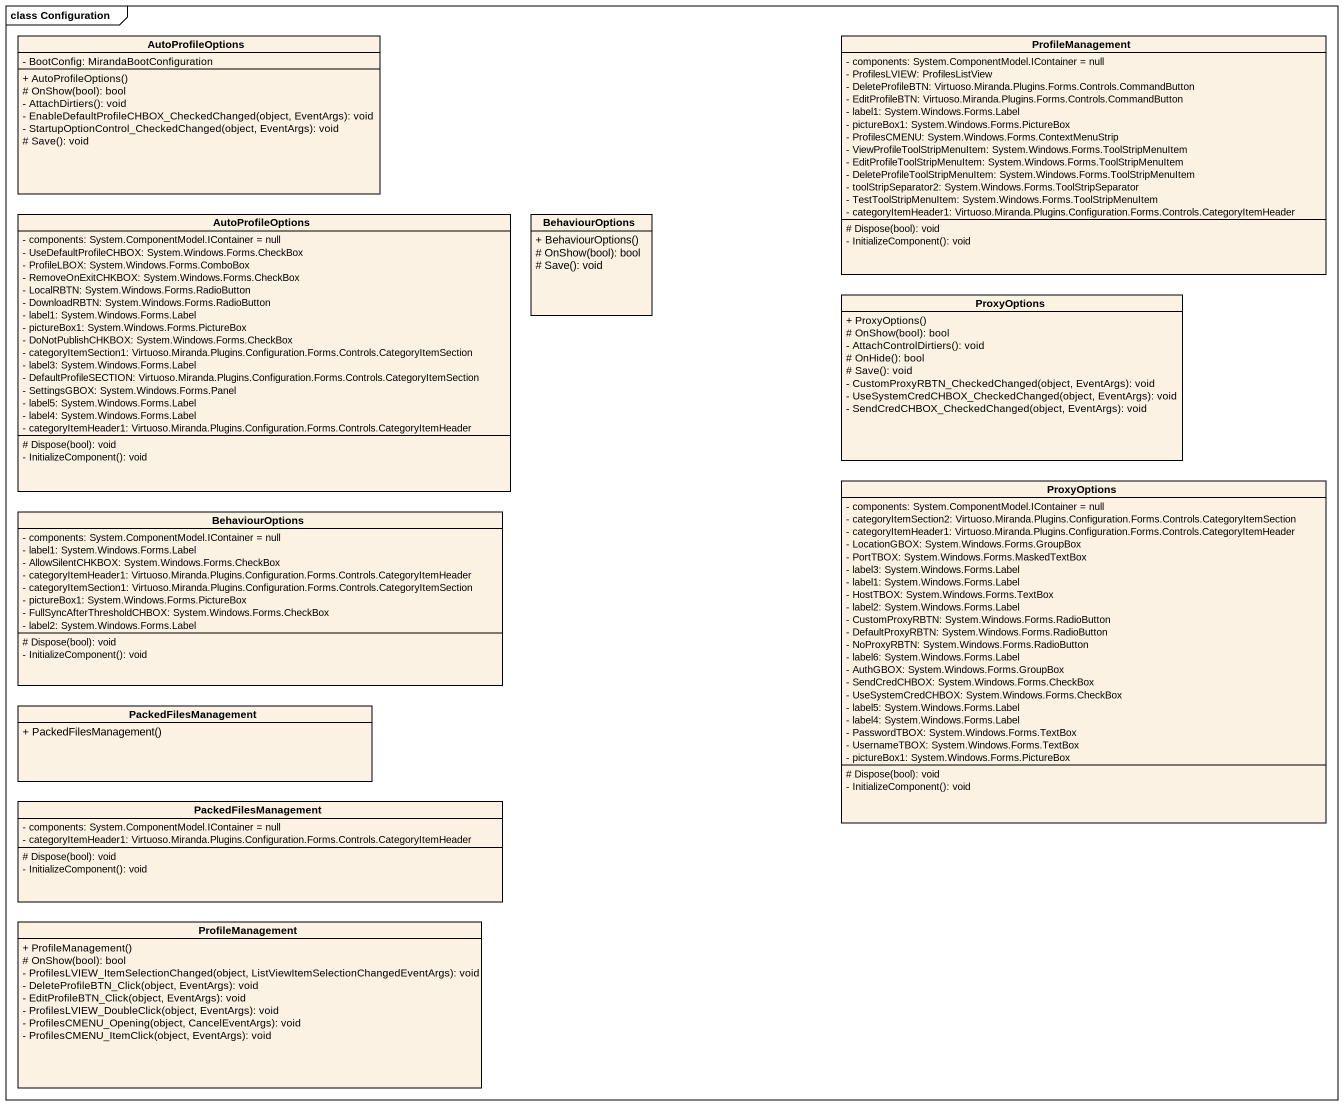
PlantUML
@startuml
mainframe class Configuration
hide circle
hide empty members
skinparam classAttributeIconSize 0
class AutoProfileOptions {
  - BootConfig: MirandaBootConfiguration
  + AutoProfileOptions()
  # OnShow(bool): bool
  - AttachDirtiers(): void
  - EnableDefaultProfileCHBOX_CheckedChanged(object, EventArgs): void
  - StartupOptionControl_CheckedChanged(object, EventArgs): void
  # Save(): void
}
class ProfileManagement {
  - components: System.ComponentModel.IContainer = null
  - ProfilesLVIEW: ProfilesListView
  - DeleteProfileBTN: Virtuoso.Miranda.Plugins.Forms.Controls.CommandButton
  - EditProfileBTN: Virtuoso.Miranda.Plugins.Forms.Controls.CommandButton
  - label1: System.Windows.Forms.Label
  - pictureBox1: System.Windows.Forms.PictureBox
  - ProfilesCMENU: System.Windows.Forms.ContextMenuStrip
  - ViewProfileToolStripMenuItem: System.Windows.Forms.ToolStripMenuItem
  - EditProfileToolStripMenuItem: System.Windows.Forms.ToolStripMenuItem
  - DeleteProfileToolStripMenuItem: System.Windows.Forms.ToolStripMenuItem
  - toolStripSeparator2: System.Windows.Forms.ToolStripSeparator
  - TestToolStripMenuItem: System.Windows.Forms.ToolStripMenuItem
  - categoryItemHeader1: Virtuoso.Miranda.Plugins.Configuration.Forms.Controls.CategoryItemHeader
  # Dispose(bool): void
  - InitializeComponent(): void
}
class "AutoProfileOptions" as AutoProfileOptions_2 {
  - components: System.ComponentModel.IContainer = null
  - UseDefaultProfileCHBOX: System.Windows.Forms.CheckBox
  - ProfileLBOX: System.Windows.Forms.ComboBox
  - RemoveOnExitCHKBOX: System.Windows.Forms.CheckBox
  - LocalRBTN: System.Windows.Forms.RadioButton
  - DownloadRBTN: System.Windows.Forms.RadioButton
  - label1: System.Windows.Forms.Label
  - pictureBox1: System.Windows.Forms.PictureBox
  - DoNotPublishCHKBOX: System.Windows.Forms.CheckBox
  - categoryItemSection1: Virtuoso.Miranda.Plugins.Configuration.Forms.Controls.CategoryItemSection
  - label3: System.Windows.Forms.Label
  - DefaultProfileSECTION: Virtuoso.Miranda.Plugins.Configuration.Forms.Controls.CategoryItemSection
  - SettingsGBOX: System.Windows.Forms.Panel
  - label5: System.Windows.Forms.Label
  - label4: System.Windows.Forms.Label
  - categoryItemHeader1: Virtuoso.Miranda.Plugins.Configuration.Forms.Controls.CategoryItemHeader
  # Dispose(bool): void
  - InitializeComponent(): void
}
class BehaviourOptions {
  + BehaviourOptions()
  # OnShow(bool): bool
  # Save(): void
}
class ProxyOptions {
  + ProxyOptions()
  # OnShow(bool): bool
  - AttachControlDirtiers(): void
  # OnHide(): bool
  # Save(): void
  - CustomProxyRBTN_CheckedChanged(object, EventArgs): void
  - UseSystemCredCHBOX_CheckedChanged(object, EventArgs): void
  - SendCredCHBOX_CheckedChanged(object, EventArgs): void
}
class "ProxyOptions" as ProxyOptions_2 {
  - components: System.ComponentModel.IContainer = null
  - categoryItemSection2: Virtuoso.Miranda.Plugins.Configuration.Forms.Controls.CategoryItemSection
  - categoryItemHeader1: Virtuoso.Miranda.Plugins.Configuration.Forms.Controls.CategoryItemHeader
  - LocationGBOX: System.Windows.Forms.GroupBox
  - PortTBOX: System.Windows.Forms.MaskedTextBox
  - label3: System.Windows.Forms.Label
  - label1: System.Windows.Forms.Label
  - HostTBOX: System.Windows.Forms.TextBox
  - label2: System.Windows.Forms.Label
  - CustomProxyRBTN: System.Windows.Forms.RadioButton
  - DefaultProxyRBTN: System.Windows.Forms.RadioButton
  - NoProxyRBTN: System.Windows.Forms.RadioButton
  - label6: System.Windows.Forms.Label
  - AuthGBOX: System.Windows.Forms.GroupBox
  - SendCredCHBOX: System.Windows.Forms.CheckBox
  - UseSystemCredCHBOX: System.Windows.Forms.CheckBox
  - label5: System.Windows.Forms.Label
  - label4: System.Windows.Forms.Label
  - PasswordTBOX: System.Windows.Forms.TextBox
  - UsernameTBOX: System.Windows.Forms.TextBox
  - pictureBox1: System.Windows.Forms.PictureBox
  # Dispose(bool): void
  - InitializeComponent(): void
}
class "BehaviourOptions" as BehaviourOptions_2 {
  - components: System.ComponentModel.IContainer = null
  - label1: System.Windows.Forms.Label
  - AllowSilentCHKBOX: System.Windows.Forms.CheckBox
  - categoryItemHeader1: Virtuoso.Miranda.Plugins.Configuration.Forms.Controls.CategoryItemHeader
  - categoryItemSection1: Virtuoso.Miranda.Plugins.Configuration.Forms.Controls.CategoryItemSection
  - pictureBox1: System.Windows.Forms.PictureBox
  - FullSyncAfterThresholdCHBOX: System.Windows.Forms.CheckBox
  - label2: System.Windows.Forms.Label
  # Dispose(bool): void
  - InitializeComponent(): void
}
class PackedFilesManagement {
  + PackedFilesManagement()
}
class "PackedFilesManagement" as PackedFilesManagement_2 {
  - components: System.ComponentModel.IContainer = null
  - categoryItemHeader1: Virtuoso.Miranda.Plugins.Configuration.Forms.Controls.CategoryItemHeader
  # Dispose(bool): void
  - InitializeComponent(): void
}
class "ProfileManagement" as ProfileManagement_2 {
  + ProfileManagement()
  # OnShow(bool): bool
  - ProfilesLVIEW_ItemSelectionChanged(object, ListViewItemSelectionChangedEventArgs): void
  - DeleteProfileBTN_Click(object, EventArgs): void
  - EditProfileBTN_Click(object, EventArgs): void
  - ProfilesLVIEW_DoubleClick(object, EventArgs): void
  - ProfilesCMENU_Opening(object, CancelEventArgs): void
  - ProfilesCMENU_ItemClick(object, EventArgs): void
}
@enduml
